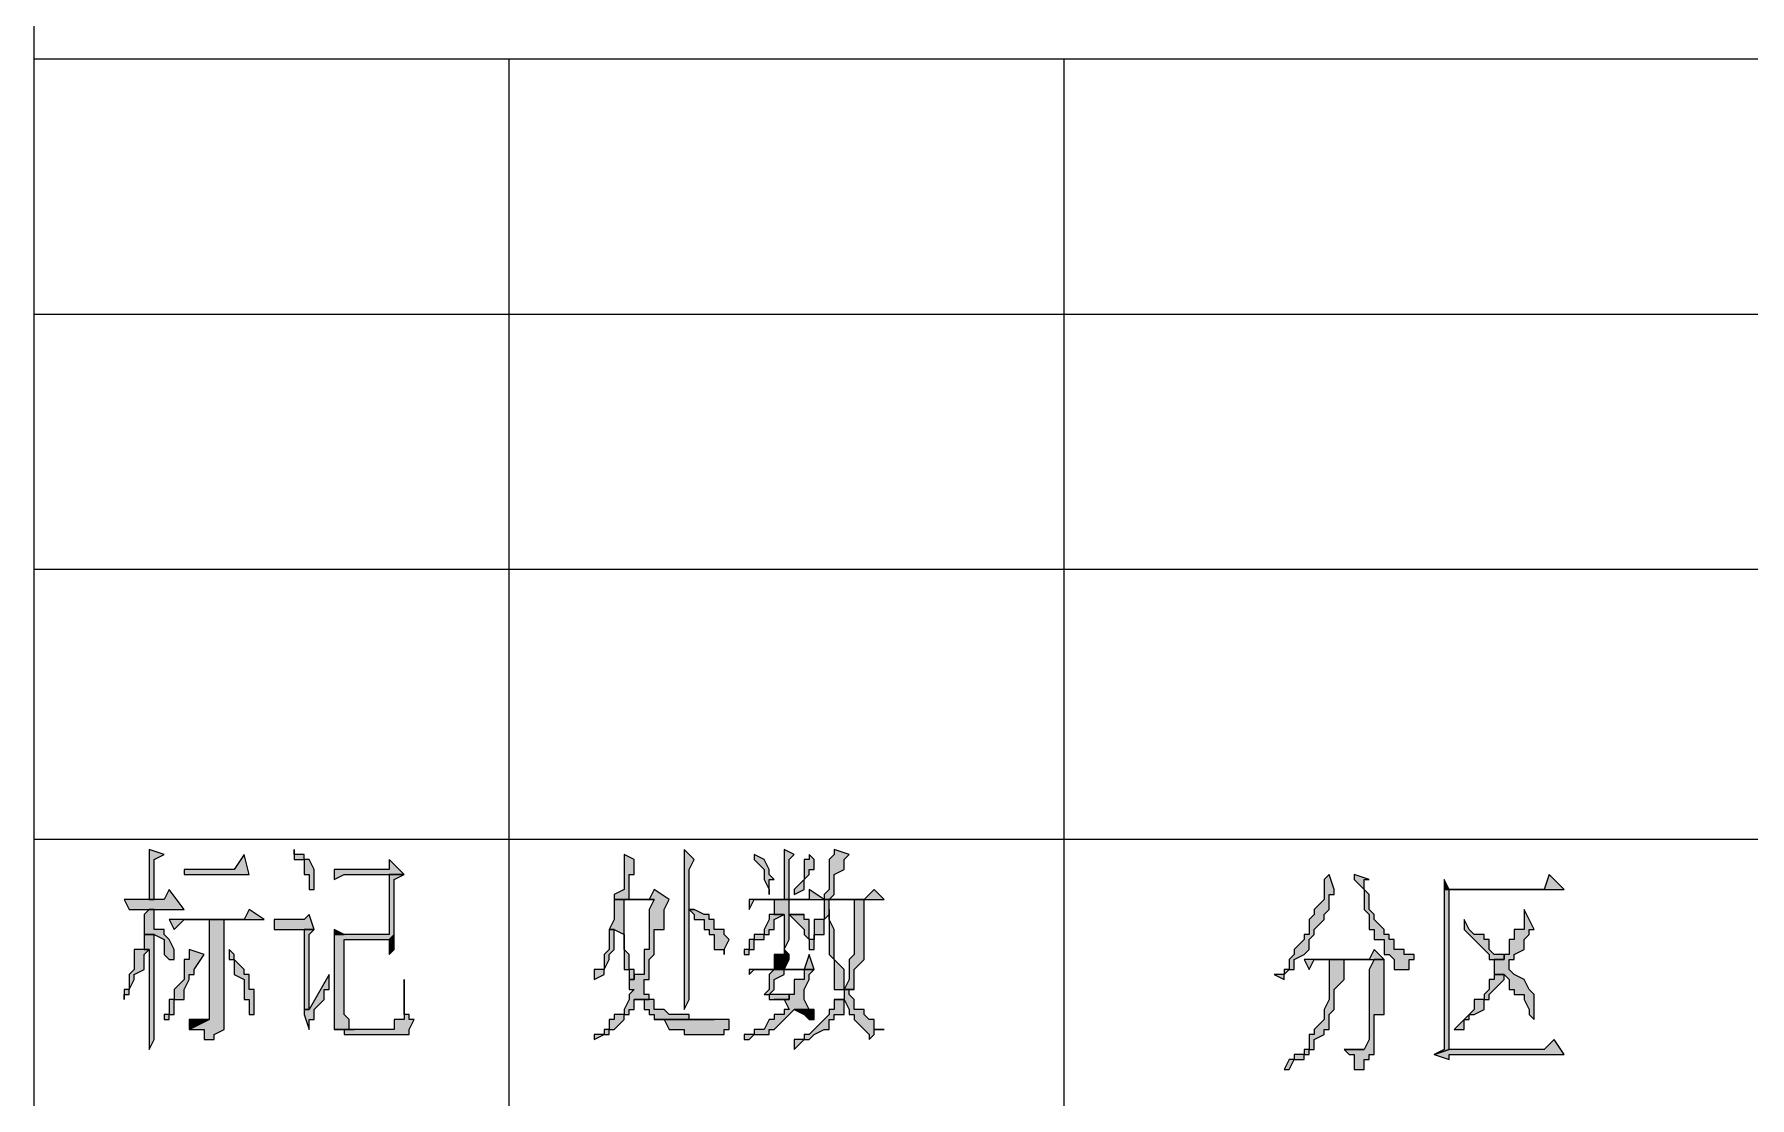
# Model space of a CAD drawing. Header units: millimetres. Extents: x 20 to 821, y 1 to 1134.
# Drawn here: x 557.6 to 619.4, y 40.9 to 79.2 of the extents above; entities that cross this region are included whole.
import ezdxf

# ---------------------------------------------------------------- set-up
doc = ezdxf.new("R2010")
doc.units = ezdxf.units.MM
doc.layers.add('1', color=7, linetype='Continuous')

msp = doc.modelspace()

# ---------------------------------------------------------------- hatches: boundary and pattern name
h = msp.add_hatch(color=0)
h.dxf.hatch_style = 2
h.paths.add_polyline_path([(561.78, 49.821732), (561.78, 48.021732), (561.96, 48.021732), (561.96, 49.461732), (562.32, 49.641732)])
h = msp.add_hatch(color=0)
h.dxf.hatch_style = 2
h.paths.add_polyline_path([(565.2, 49.641732), (564.84, 49.101732), (563.04, 49.101732), (563.04, 48.921732), (565.38, 48.921732)])
h = msp.add_hatch(color=0)
h.dxf.hatch_style = 2
h.paths.add_polyline_path([(567, 49.821732), (567, 49.461732), (567.36, 49.461732), (567.36, 48.921732), (567.54, 48.921732), (567.54, 48.381732), (567.72, 48.381732), (567.72, 49.101732), (567.54, 49.461732), (567.36, 49.461732), (567.36, 49.641732), (567, 49.641732)])
h = msp.add_hatch(color=0)
h.dxf.hatch_style = 2
h.paths.add_polyline_path([(570.42, 49.461732), (570.42, 49.101732), (568.44, 49.101732), (568.44, 48.741732), (568.8, 48.921732), (570.96, 48.921732)])
h = msp.add_hatch(color=0)
h.dxf.hatch_style = 2
h.paths.add_polyline_path([(578.88, 49.641732), (578.88, 48.381732), (578.52, 48.201732), (578.52, 48.021732), (579.06, 48.021732), (579.06, 48.921732), (579.24, 48.921732), (579.24, 49.461732)])
h = msp.add_hatch(color=0)
h.dxf.hatch_style = 2
h.paths.add_polyline_path([(581.04, 49.821732), (581.04, 44.061732), (581.22, 44.421732), (581.22, 47.661732), (581.4, 47.661732), (581.22, 47.661732), (581.22, 49.101732), (581.4, 49.461732)])
h = msp.add_hatch(color=0)
h.dxf.hatch_style = 2
h.paths.add_polyline_path([(583.56, 49.641732), (583.56, 49.461732), (583.92, 49.101732), (583.92, 48.741732), (584.1, 48.381732), (584.1, 48.201732), (584.1, 48.381732), (584.1, 48.741732), (584.28, 48.741732), (584.1, 48.921732), (584.1, 49.101732), (583.92, 49.461732)])
h = msp.add_hatch(color=0)
h.dxf.hatch_style = 2
h.paths.add_polyline_path([(584.64, 49.821732), (584.64, 48.021732), (584.82, 48.021732), (584.82, 49.461732), (585, 49.641732)])
h = msp.add_hatch(color=0)
h.dxf.hatch_style = 2
h.paths.add_polyline_path([(585.54, 49.641732), (585.54, 49.461732), (585.36, 49.461732), (585.36, 48.741732), (585, 48.381732), (585, 48.201732), (585.36, 48.381732), (585.36, 48.741732), (585.54, 48.921732), (585.54, 49.101732), (585.72, 49.101732), (585.72, 49.461732)])
h = msp.add_hatch(color=0)
h.dxf.hatch_style = 2
h.paths.add_polyline_path([(586.44, 49.821732), (586.44, 49.641732), (586.26, 49.461732), (586.26, 48.381732), (586.08, 48.201732), (586.08, 48.021732), (586.26, 48.021732), (586.44, 48.201732), (586.44, 48.921732), (586.8, 49.101732), (586.8, 49.461732), (586.98, 49.641732)])
h = msp.add_hatch(color=0)
h.dxf.hatch_style = 2
h.paths.add_polyline_path([(570.96, 48.921732), (570.42, 48.921732), (570.42, 46.761732), (568.44, 46.761732), (568.44, 46.581732), (568.44, 43.341732), (569.16, 43.341732), (568.98, 43.341732), (568.98, 43.701732), (568.8, 43.881732), (568.8, 46.581732), (570.42, 46.581732), (570.6, 46.761732), (570.6, 47.301732), (570.6, 47.481732), (570.6, 48.741732)])
h = msp.add_hatch(color=0)
h.dxf.hatch_style = 2
h.paths.add_polyline_path([(604.26, 48.921732), (604.08, 48.741732), (604.08, 48.021732), (603.72, 47.661732), (603.72, 47.481732), (603.54, 47.301732), (603.54, 46.761732), (603.36, 46.761732), (603.36, 46.581732), (603, 46.221732), (603, 46.041732), (602.82, 45.861732), (602.82, 45.501732), (602.64, 45.501732), (602.64, 45.321732), (602.28, 45.321732), (602.64, 45.141732), (602.64, 45.321732), (602.82, 45.501732), (603, 45.501732), (603, 45.861732), (603.36, 46.041732), (603.54, 46.221732), (603.54, 46.581732), (603.72, 46.761732), (603.72, 46.941732), (604.08, 47.301732), (604.08, 47.481732), (604.26, 47.661732), (604.26, 48.201732), (604.44, 48.201732), (604.44, 48.381732)])
h = msp.add_hatch(color=0)
h.dxf.hatch_style = 2
h.paths.add_polyline_path([(605.16, 48.921732), (605.16, 48.741732), (605.52, 48.381732), (605.52, 47.661732), (605.7, 47.481732), (605.7, 46.941732), (605.88, 46.941732), (605.88, 46.581732), (606.24, 46.581732), (606.24, 46.041732), (606.42, 46.041732), (606.6, 45.861732), (606.6, 45.501732), (606.96, 45.501732), (607.14, 45.501732), (607.14, 45.861732), (607.32, 45.861732), (607.32, 46.041732), (606.96, 46.041732), (606.96, 46.221732), (606.6, 46.221732), (606.6, 46.581732), (606.42, 46.581732), (606.42, 46.761732), (606.24, 46.761732), (606.24, 46.941732), (605.88, 47.301732), (605.88, 47.481732), (605.7, 47.661732), (605.7, 48.201732), (605.52, 48.381732), (605.52, 48.741732), (605.7, 48.741732)])
h = msp.add_hatch(color=0)
h.dxf.hatch_style = 2
h.paths.add_polyline_path([(612.18, 48.921732), (612, 48.381732), (608.4, 48.381732), (608.4, 48.201732), (608.4, 42.621732), (608.04, 42.441732), (608.58, 42.621732), (608.58, 48.381732), (612.72, 48.381732)])
h = msp.add_hatch(color=0)
h.dxf.hatch_style = 2
h.paths.add_polyline_path([(562.5, 48.381732), (562.32, 48.021732), (560.88, 48.021732), (561.06, 47.661732), (563.04, 47.661732)])
h = msp.add_hatch(color=0)
h.dxf.hatch_style = 2
h.paths.add_polyline_path([(579.96, 48.381732), (579.78, 48.021732), (578.52, 48.021732), (579.96, 48.021732), (579.78, 47.661732), (579.78, 46.221732), (579.6, 46.221732), (579.6, 45.321732), (579.24, 45.321732), (579.24, 45.141732), (579.06, 45.141732), (579.06, 44.781732), (579.24, 44.781732), (579.06, 44.601732), (579.06, 44.421732), (578.88, 44.061732), (578.88, 43.881732), (578.52, 43.881732), (578.52, 43.701732), (578.34, 43.701732), (578.34, 43.341732), (578.16, 43.341732), (578.16, 43.161732), (577.8, 43.161732), (577.8, 42.981732), (578.16, 43.161732), (578.34, 43.161732), (578.34, 43.341732), (578.52, 43.341732), (578.88, 43.701732), (578.88, 43.881732), (579.06, 43.881732), (579.06, 44.061732), (579.24, 44.061732), (579.24, 44.421732), (579.78, 44.421732), (579.78, 44.601732), (579.6, 44.601732), (579.6, 45.141732), (579.78, 45.141732), (579.78, 45.861732), (579.96, 46.041732), (579.96, 46.941732), (580.32, 46.941732), (580.32, 47.661732), (580.5, 48.021732)])
h = msp.add_hatch(color=0)
h.dxf.hatch_style = 2
h.paths.add_polyline_path([(585.54, 48.381732), (585.54, 48.021732), (584.82, 48.021732), (583.38, 48.021732), (583.38, 47.661732), (583.56, 48.021732), (586.08, 48.021732)])
h = msp.add_hatch(color=0)
h.dxf.hatch_style = 2
h.paths.add_polyline_path([(587.88, 48.381732), (587.52, 48.021732), (586.08, 48.021732), (586.08, 47.661732), (586.08, 47.301732), (585.72, 47.301732), (585.72, 46.581732), (585.54, 46.581732), (585.54, 46.221732), (585.72, 46.221732), (585.72, 46.761732), (586.08, 46.761732), (586.08, 47.301732), (586.26, 47.481732), (586.26, 48.021732), (587.16, 48.021732), (588.24, 48.021732)])
h = msp.add_hatch(color=0)
h.dxf.hatch_style = 2
h.paths.add_polyline_path([(608.4, 48.741732), (608.4, 48.381732), (608.58, 48.381732)])
h = msp.add_hatch(color=0)
h.dxf.hatch_style = 2
h.paths.add_polyline_path([(561.96, 47.661732), (561.78, 47.661732), (561.6, 47.481732), (561.6, 46.761732), (561.96, 46.761732), (562.32, 46.581732), (562.32, 46.041732), (562.5, 45.861732), (562.68, 45.861732), (562.68, 46.041732), (562.68, 46.221732), (562.5, 46.581732), (562.32, 46.761732), (562.32, 46.941732), (561.96, 46.941732)])
h = msp.add_hatch(color=0)
h.dxf.hatch_style = 2
h.paths.add_polyline_path([(565.38, 47.661732), (565.2, 47.301732), (562.5, 47.301732), (562.68, 46.941732), (563.04, 47.301732), (565.92, 47.301732)])
h = msp.add_hatch(color=0)
h.dxf.hatch_style = 2
h.paths.add_polyline_path([(578.52, 48.021732), (578.52, 47.301732), (578.34, 46.941732), (578.52, 46.941732), (578.88, 46.761732), (578.88, 45.501732), (579.06, 45.501732), (579.06, 45.141732), (579.24, 45.141732), (579.24, 45.501732), (579.06, 45.501732), (579.06, 45.861732), (579.06, 46.041732), (578.88, 46.221732), (578.88, 48.021732), (579.96, 48.021732)])
h = msp.add_hatch(color=0)
h.dxf.hatch_style = 2
h.paths.add_polyline_path([(581.4, 47.661732), (581.22, 47.661732), (581.4, 47.481732), (581.4, 47.301732), (581.76, 47.301732), (581.76, 46.941732), (581.94, 46.941732), (581.94, 46.761732), (582.12, 46.761732), (582.12, 46.221732), (582.48, 46.221732), (582.48, 46.041732), (582.48, 46.221732), (582.66, 46.581732), (582.48, 46.761732), (582.48, 46.941732), (582.12, 46.941732), (582.12, 47.301732), (581.94, 47.301732), (581.94, 47.481732), (581.76, 47.481732)])
h = msp.add_hatch(color=0)
h.dxf.hatch_style = 2
h.paths.add_polyline_path([(584.82, 48.021732), (584.28, 48.021732), (584.28, 47.661732), (584.28, 47.481732), (584.64, 47.481732), (584.64, 46.221732), (584.82, 46.581732), (584.82, 47.481732), (585.36, 47.481732), (584.82, 47.481732), (584.82, 47.661732)])
h = msp.add_hatch(color=0)
h.dxf.hatch_style = 2
h.paths.add_polyline_path([(586.26, 47.661732), (586.26, 46.041732), (586.44, 45.861732), (586.44, 44.781732), (586.8, 44.781732), (586.8, 44.421732), (586.44, 44.421732), (586.8, 44.421732), (586.98, 44.061732), (586.98, 43.881732), (587.16, 43.881732), (587.16, 43.701732), (587.52, 43.341732), (587.7, 43.161732), (587.7, 42.981732), (587.88, 43.161732), (587.88, 43.341732), (588.24, 43.341732), (587.88, 43.341732), (587.88, 43.701732), (587.7, 43.701732), (587.52, 43.881732), (587.52, 44.061732), (587.16, 44.061732), (587.16, 44.421732), (586.98, 44.601732), (586.98, 44.781732), (587.16, 44.781732), (586.8, 44.781732), (586.8, 45.141732), (586.8, 45.501732), (586.44, 45.861732), (586.44, 46.941732), (586.26, 47.301732)])
h = msp.add_hatch(color=0)
h.dxf.hatch_style = 2
h.paths.add_polyline_path([(587.52, 48.021732), (587.16, 48.021732), (587.16, 47.661732), (587.16, 46.041732), (586.98, 45.861732), (586.98, 45.141732), (586.8, 44.781732), (587.16, 44.781732), (587.16, 45.141732), (587.16, 45.501732), (587.52, 45.861732)])
h = msp.add_hatch(color=0)
h.dxf.hatch_style = 2
h.paths.add_polyline_path([(611.28, 47.661732), (611.28, 46.941732), (610.92, 46.941732), (610.92, 46.581732), (610.74, 46.581732), (610.74, 46.041732), (610.56, 46.041732), (610.56, 45.861732), (610.2, 45.861732), (610.2, 45.321732), (610.56, 45.321732), (610.74, 45.141732), (610.74, 44.781732), (610.92, 44.781732), (610.92, 44.601732), (611.28, 44.601732), (611.28, 44.421732), (611.46, 44.061732), (611.46, 43.881732), (611.64, 43.701732), (611.64, 44.601732), (611.46, 44.781732), (611.28, 45.141732), (610.92, 45.321732), (610.74, 45.501732), (610.74, 45.861732), (610.92, 45.861732), (610.92, 46.041732), (611.28, 46.221732), (611.28, 46.581732), (611.46, 46.761732), (611.46, 46.941732), (611.64, 46.941732)])
h = msp.add_hatch(color=0)
h.dxf.hatch_style = 2
h.paths.add_polyline_path([(564.48, 47.301732), (563.94, 47.301732), (563.94, 43.701732), (563.22, 43.341732), (563.76, 43.341732), (563.76, 43.161732), (563.76, 42.981732), (563.94, 42.981732), (564.12, 42.981732), (564.12, 43.161732), (564.48, 43.341732)])
h = msp.add_hatch(color=0)
h.dxf.hatch_style = 2
h.paths.add_polyline_path([(567.54, 47.481732), (567.36, 47.301732), (566.28, 47.301732), (566.28, 46.941732), (567.72, 46.941732)])
h = msp.add_hatch(color=0)
h.dxf.hatch_style = 2
h.paths.add_polyline_path([(567.72, 46.941732), (567.36, 46.941732), (567.36, 44.421732), (567.36, 44.061732), (567.54, 44.061732), (567.54, 46.761732)])
h = msp.add_hatch(color=0)
h.dxf.hatch_style = 2
h.paths.add_polyline_path([(568.44, 46.941732), (568.44, 46.761732), (568.8, 46.761732)])
h = msp.add_hatch(color=0)
h.dxf.hatch_style = 2
h.paths.add_polyline_path([(578.34, 46.941732), (578.34, 46.221732), (578.16, 46.041732), (578.16, 45.501732), (577.8, 45.501732), (577.8, 45.141732), (578.16, 45.321732), (578.16, 45.501732), (578.34, 45.861732), (578.34, 46.041732), (578.52, 46.221732), (578.52, 46.761732), (578.52, 46.941732)])
h = msp.add_hatch(color=0)
h.dxf.hatch_style = 2
h.paths.add_polyline_path([(584.28, 47.481732), (584.1, 47.481732), (584.1, 47.301732), (583.92, 46.941732), (583.92, 46.761732), (583.56, 46.761732), (583.56, 46.581732), (583.38, 46.581732), (583.38, 46.221732), (583.2, 46.221732), (583.2, 46.041732), (583.38, 46.041732), (583.38, 46.221732), (583.56, 46.221732), (583.56, 46.581732), (583.92, 46.581732), (583.92, 46.761732), (584.1, 46.761732), (584.1, 46.941732), (584.28, 46.941732), (584.28, 47.301732), (584.64, 47.481732)])
h = msp.add_hatch(color=0)
h.dxf.hatch_style = 2
h.paths.add_polyline_path([(585.36, 47.481732), (584.82, 47.481732), (585, 47.301732), (585.36, 46.941732), (585.36, 46.761732), (585.54, 46.581732), (585.54, 47.301732), (585.36, 47.301732)])
h = msp.add_hatch(color=0)
h.dxf.hatch_style = 2
h.paths.add_polyline_path([(609.12, 47.301732), (609.12, 46.941732), (609.3, 46.761732), (609.48, 46.581732), (609.84, 46.221732), (610.02, 46.041732), (610.02, 45.861732), (610.2, 45.861732), (610.56, 45.861732), (610.56, 46.041732), (610.2, 46.041732), (610.02, 46.221732), (610.02, 46.581732), (609.84, 46.581732), (609.84, 46.761732), (609.48, 46.761732), (609.3, 46.941732)])
h = msp.add_hatch(color=0)
h.dxf.hatch_style = 2
h.paths.add_polyline_path([(561.6, 46.761732), (561.6, 46.221732), (561.78, 46.221732), (561.78, 42.621732), (561.96, 42.981732), (561.96, 46.761732)])
h = msp.add_hatch(color=0)
h.dxf.hatch_style = 2
h.paths.add_polyline_path([(570.6, 46.761732), (570.42, 46.581732), (570.42, 46.041732), (570.6, 46.221732)])
h = msp.add_hatch(color=0)
h.dxf.hatch_style = 2
h.paths.add_polyline_path([(561.6, 46.221732), (561.24, 46.221732), (561.24, 46.041732), (561.24, 45.501732), (561.06, 45.321732), (561.06, 44.781732), (560.88, 44.781732), (560.88, 44.421732), (560.88, 44.601732), (561.06, 44.601732), (561.06, 44.781732), (561.24, 45.141732), (561.24, 45.321732), (561.6, 45.501732), (561.6, 46.041732), (561.78, 46.221732)])
h = msp.add_hatch(color=0)
h.dxf.hatch_style = 2
h.paths.add_polyline_path([(563.22, 46.221732), (563.22, 45.861732), (563.04, 45.861732), (563.04, 45.141732), (562.68, 44.781732), (562.68, 44.421732), (562.5, 44.421732), (562.5, 43.881732), (562.32, 43.881732), (562.32, 43.701732), (562.5, 43.701732), (562.5, 43.881732), (562.68, 43.881732), (562.68, 44.061732), (562.68, 44.421732), (563.04, 44.421732), (563.04, 44.601732), (563.04, 44.781732), (563.22, 45.141732), (563.22, 45.321732), (563.4, 45.321732), (563.4, 45.501732), (563.76, 46.041732)])
h = msp.add_hatch(color=0)
h.dxf.hatch_style = 2
h.paths.add_polyline_path([(564.66, 46.221732), (564.66, 45.861732), (564.84, 45.861732), (564.84, 45.321732), (565.2, 45.141732), (565.2, 44.421732), (565.38, 44.421732), (565.38, 43.881732), (565.56, 43.881732), (565.56, 44.601732), (565.56, 44.781732), (565.38, 44.781732), (565.38, 45.141732), (565.38, 45.321732), (565.2, 45.321732), (565.2, 45.501732), (564.84, 45.861732), (564.84, 46.041732)])
h = msp.add_hatch(color=0)
h.dxf.hatch_style = 2
h.paths.add_polyline_path([(585.54, 46.041732), (585.36, 45.501732), (583.38, 45.501732), (583.38, 45.321732), (583.56, 45.501732), (585.72, 45.501732)])
h = msp.add_hatch(color=0)
h.dxf.hatch_style = 2
h.paths.add_polyline_path([(584.64, 46.221732), (584.64, 46.041732), (584.28, 46.041732), (584.28, 45.501732), (584.64, 45.501732), (584.82, 45.861732), (584.82, 46.041732)])
h = msp.add_hatch(color=0)
h.dxf.hatch_style = 2
h.paths.add_polyline_path([(604.8, 45.861732), (604.26, 45.861732), (604.26, 45.501732), (604.26, 44.421732), (604.08, 44.061732), (604.08, 43.701732), (603.72, 43.341732), (603.72, 43.161732), (603.54, 43.161732), (603.54, 42.621732), (603.36, 42.621732), (603.36, 42.441732), (603, 42.441732), (603, 42.261732), (602.82, 42.261732), (602.64, 41.901732), (602.82, 41.901732), (603, 42.261732), (603.36, 42.261732), (603.36, 42.441732), (603.54, 42.441732), (603.54, 42.621732), (603.72, 42.621732), (603.72, 42.981732), (604.08, 43.161732), (604.08, 43.341732), (604.26, 43.341732), (604.26, 43.881732), (604.44, 44.061732), (604.44, 44.781732), (604.8, 45.141732)])
h = msp.add_hatch(color=0)
h.dxf.hatch_style = 2
h.paths.add_polyline_path([(605.88, 46.221732), (605.7, 45.861732), (603.36, 45.861732), (603.54, 45.501732), (603.72, 45.861732), (606.24, 45.861732)])
h = msp.add_hatch(color=0)
h.dxf.hatch_style = 2
h.paths.add_polyline_path([(606.24, 45.861732), (605.88, 45.861732), (605.7, 45.501732), (605.7, 42.981732), (605.52, 42.621732), (604.8, 42.621732), (604.98, 42.441732), (605.16, 42.441732), (605.16, 42.261732), (605.16, 41.901732), (605.52, 41.901732), (605.52, 42.261732), (605.7, 42.261732), (605.7, 42.441732), (605.88, 42.441732), (605.88, 43.881732), (606.24, 43.881732)])
h = msp.add_hatch(color=0)
h.dxf.hatch_style = 2
h.paths.add_polyline_path([(568.26, 45.321732), (567.54, 44.061732), (567.36, 44.061732), (567.36, 43.881732), (567.54, 43.341732), (567.54, 43.701732), (567.72, 43.701732), (567.72, 44.061732), (568.08, 44.421732), (568.08, 44.781732), (568.26, 44.781732)])
h = msp.add_hatch(color=0)
h.dxf.hatch_style = 2
h.paths.add_polyline_path([(570.96, 45.141732), (570.96, 43.701732), (570.6, 43.701732), (570.6, 43.341732), (570.42, 43.341732), (568.44, 43.341732), (568.8, 43.341732), (568.8, 43.161732), (568.98, 43.161732), (571.14, 43.161732), (571.14, 43.341732), (571.32, 43.701732), (571.14, 43.701732), (571.14, 43.881732), (570.96, 43.881732), (570.96, 44.061732)])
h = msp.add_hatch(color=0)
h.dxf.hatch_style = 2
h.paths.add_polyline_path([(585.72, 45.501732), (585.36, 45.501732), (585.36, 45.321732), (585.36, 45.141732), (585, 45.141732), (585, 44.601732), (584.82, 44.601732), (584.82, 44.421732), (584.28, 44.421732), (584.64, 44.421732), (584.82, 44.061732), (584.64, 44.061732), (584.64, 43.881732), (584.28, 43.881732), (584.28, 43.701732), (584.1, 43.701732), (583.92, 43.341732), (583.56, 43.341732), (583.56, 43.161732), (583.2, 43.161732), (583.2, 42.981732), (583.38, 42.981732), (583.56, 43.161732), (584.1, 43.161732), (584.1, 43.341732), (584.28, 43.341732), (584.64, 43.701732), (584.82, 43.881732), (585, 44.061732), (585.54, 44.061732), (585.36, 44.421732), (585.36, 44.781732), (585.54, 45.141732), (585.54, 45.321732)])
h = msp.add_hatch(color=0)
h.dxf.hatch_style = 2
h.paths.add_polyline_path([(584.64, 45.501732), (584.28, 45.501732), (584.1, 45.321732), (584.1, 44.781732), (583.92, 44.601732), (584.1, 44.601732), (584.1, 44.421732), (584.82, 44.421732), (584.82, 44.601732), (584.1, 44.601732), (584.28, 44.781732), (584.28, 45.141732), (584.64, 45.321732)])
h = msp.add_hatch(color=0)
h.dxf.hatch_style = 2
h.paths.add_polyline_path([(610.2, 45.321732), (610.2, 45.141732), (610.02, 45.141732), (610.02, 44.781732), (609.84, 44.601732), (609.84, 44.421732), (609.48, 44.421732), (609.48, 44.061732), (609.3, 43.881732), (609.12, 43.701732), (608.76, 43.341732), (609.12, 43.341732), (609.12, 43.701732), (609.3, 43.701732), (609.3, 43.881732), (609.48, 43.881732), (609.84, 44.061732), (609.84, 44.421732), (610.02, 44.421732), (610.02, 44.601732), (610.2, 44.781732), (610.56, 45.141732), (610.56, 45.321732)])
h = msp.add_hatch(color=0)
h.dxf.hatch_style = 2
h.paths.add_polyline_path([(579.78, 44.421732), (579.24, 44.421732), (579.6, 44.421732), (579.6, 44.061732), (579.78, 44.061732), (579.78, 43.881732), (579.96, 43.881732), (579.96, 43.701732), (582.12, 43.701732), (581.22, 43.701732), (581.22, 43.881732), (580.5, 43.881732), (580.32, 44.061732), (579.96, 44.061732), (579.96, 44.421732)])
h = msp.add_hatch(color=0)
h.dxf.hatch_style = 2
h.paths.add_polyline_path([(586.44, 44.421732), (586.44, 44.061732), (586.26, 44.061732), (586.26, 43.881732), (586.08, 43.701732), (585.72, 43.341732), (585.54, 43.161732), (585.36, 43.161732), (585.36, 42.981732), (585, 42.981732), (585, 42.621732), (585.36, 42.981732), (585.54, 42.981732), (585.72, 43.161732), (586.08, 43.341732), (586.26, 43.341732), (586.26, 43.701732), (586.44, 43.701732), (586.44, 43.881732), (586.8, 43.881732), (586.8, 44.421732)])
h = msp.add_hatch(color=0)
h.dxf.hatch_style = 2
h.paths.add_polyline_path([(585.54, 44.061732), (585, 44.061732), (585.36, 43.881732), (585.54, 43.701732), (585.72, 43.701732), (585.72, 43.881732), (585.72, 44.061732)])
h = msp.add_hatch(color=0)
h.dxf.hatch_style = 2
h.paths.add_polyline_path([(563.22, 43.701732), (563.22, 43.341732), (563.94, 43.701732)])
h = msp.add_hatch(color=0)
h.dxf.hatch_style = 2
h.paths.add_polyline_path([(582.66, 43.701732), (579.96, 43.701732), (580.32, 43.701732), (580.5, 43.341732), (581.04, 43.341732), (581.04, 43.161732), (582.48, 43.161732), (582.48, 43.341732), (582.66, 43.341732)])
h = msp.add_hatch(color=0)
h.dxf.hatch_style = 2
h.paths.add_polyline_path([(604.8, 42.621732), (605.52, 42.621732), (605.16, 42.621732)])
h = msp.add_hatch(color=0)
h.dxf.hatch_style = 2
h.paths.add_polyline_path([(612.36, 42.981732), (612, 42.621732), (608.58, 42.621732), (608.04, 42.441732), (608.58, 42.261732), (608.58, 42.441732), (612.72, 42.441732)])

# ---------------------------------------------------------------- linework, layer by layer
at = {"layer": '1', "color": 0, "lineweight": 25}
for points in [[(557.64, 0.501732), (557.64, 1133.601732)], [(821.16, 78.261732), (557.64, 78.261732)], [(574.74, 39.741732), (574.74, 78.261732)], [(594.72, 39.741732), (594.72, 78.261732)], [(689.04, 69.081732), (557.64, 69.081732)], [(689.04, 59.901732), (557.64, 59.901732)], [(689.04, 50.181732), (557.64, 50.181732)]]:
    msp.add_lwpolyline(points, dxfattribs=at)
at = {"layer": '1', "color": 0, "lineweight": 5}
for points in [[(561.78, 49.821732), (561.78, 48.021732), (561.96, 48.021732), (561.96, 49.461732), (562.32, 49.641732), (561.78, 49.821732)], [(565.2, 49.641732), (564.84, 49.101732), (563.04, 49.101732), (563.04, 48.921732), (565.38, 48.921732), (565.2, 49.641732)], [(567, 49.821732), (567, 49.461732), (567.36, 49.461732), (567.36, 48.921732), (567.54, 48.921732), (567.54, 48.381732), (567.72, 48.381732), (567.72, 49.101732), (567.54, 49.461732), (567.36, 49.461732), (567.36, 49.641732), (567, 49.641732), (567, 49.821732)], [(570.42, 49.461732), (570.42, 49.101732), (568.44, 49.101732), (568.44, 48.741732), (568.8, 48.921732), (570.96, 48.921732), (570.42, 49.461732)], [(578.88, 49.641732), (578.88, 48.381732), (578.52, 48.201732), (578.52, 48.021732), (579.06, 48.021732), (579.06, 48.921732), (579.24, 48.921732), (579.24, 49.461732), (578.88, 49.641732)], [(581.04, 49.821732), (581.04, 44.061732), (581.22, 44.421732), (581.22, 47.661732), (581.4, 47.661732), (581.22, 47.661732), (581.22, 49.101732), (581.4, 49.461732), (581.04, 49.821732)], [(583.56, 49.641732), (583.56, 49.461732), (583.92, 49.101732), (583.92, 48.741732), (584.1, 48.381732), (584.1, 48.201732), (584.1, 48.381732), (584.1, 48.741732), (584.28, 48.741732), (584.1, 48.921732), (584.1, 49.101732), (583.92, 49.461732), (583.56, 49.641732)], [(584.64, 49.821732), (584.64, 48.021732), (584.82, 48.021732), (584.82, 49.461732), (585, 49.641732), (584.64, 49.821732)], [(585.54, 49.641732), (585.54, 49.461732), (585.36, 49.461732), (585.36, 48.741732), (585, 48.381732), (585, 48.201732), (585.36, 48.381732), (585.36, 48.741732), (585.54, 48.921732), (585.54, 49.101732), (585.72, 49.101732), (585.72, 49.461732), (585.54, 49.641732)], [(586.44, 49.821732), (586.44, 49.641732), (586.26, 49.461732), (586.26, 48.381732), (586.08, 48.201732), (586.08, 48.021732), (586.26, 48.021732), (586.44, 48.201732), (586.44, 48.921732), (586.8, 49.101732), (586.8, 49.461732), (586.98, 49.641732), (586.44, 49.821732)], [(570.96, 48.921732), (570.42, 48.921732), (570.42, 46.761732), (568.44, 46.761732), (568.44, 46.581732), (568.44, 43.341732), (569.16, 43.341732), (568.98, 43.341732), (568.98, 43.701732), (568.8, 43.881732), (568.8, 46.581732), (570.42, 46.581732), (570.6, 46.761732), (570.6, 47.301732), (570.6, 47.481732), (570.6, 48.741732), (570.96, 48.921732)], [(604.26, 48.921732), (604.08, 48.741732), (604.08, 48.021732), (603.72, 47.661732), (603.72, 47.481732), (603.54, 47.301732), (603.54, 46.761732), (603.36, 46.761732), (603.36, 46.581732), (603, 46.221732), (603, 46.041732), (602.82, 45.861732), (602.82, 45.501732), (602.64, 45.501732), (602.64, 45.321732), (602.64, 45.321732), (602.28, 45.321732), (602.64, 45.141732), (602.64, 45.321732), (602.82, 45.501732), (603, 45.501732), (603, 45.861732), (603.36, 46.041732), (603.54, 46.221732), (603.54, 46.581732), (603.72, 46.761732), (603.72, 46.941732), (604.08, 47.301732), (604.08, 47.481732), (604.26, 47.661732), (604.26, 48.201732), (604.44, 48.201732), (604.44, 48.381732), (604.26, 48.921732)], [(605.16, 48.921732), (605.16, 48.741732), (605.52, 48.381732), (605.52, 47.661732), (605.7, 47.481732), (605.7, 46.941732), (605.88, 46.941732), (605.88, 46.581732), (606.24, 46.581732), (606.24, 46.041732), (606.42, 46.041732), (606.6, 45.861732), (606.6, 45.501732), (606.96, 45.501732), (607.14, 45.501732), (607.14, 45.861732), (607.32, 45.861732), (607.32, 46.041732), (606.96, 46.041732), (606.96, 46.221732), (606.6, 46.221732), (606.6, 46.581732), (606.42, 46.581732), (606.42, 46.761732), (606.24, 46.761732), (606.24, 46.941732), (605.88, 47.301732), (605.88, 47.481732), (605.7, 47.661732), (605.7, 48.201732), (605.52, 48.381732), (605.52, 48.741732), (605.7, 48.741732), (605.16, 48.921732)], [(612.18, 48.921732), (612, 48.381732), (608.4, 48.381732), (608.4, 48.201732), (608.4, 42.621732), (608.04, 42.441732), (608.58, 42.621732), (608.58, 48.381732), (612.72, 48.381732), (612.18, 48.921732)], [(562.5, 48.381732), (562.32, 48.021732), (560.88, 48.021732), (561.06, 47.661732), (563.04, 47.661732), (562.5, 48.381732)], [(579.96, 48.381732), (579.78, 48.021732), (578.52, 48.021732), (579.96, 48.021732), (579.78, 47.661732), (579.78, 46.221732), (579.6, 46.221732), (579.6, 45.321732), (579.24, 45.321732), (579.24, 45.141732), (579.06, 45.141732), (579.06, 44.781732), (579.24, 44.781732), (579.06, 44.601732), (579.06, 44.421732), (578.88, 44.061732), (578.88, 43.881732), (578.52, 43.881732), (578.52, 43.701732), (578.34, 43.701732), (578.34, 43.341732), (578.16, 43.341732), (578.16, 43.161732), (577.8, 43.161732), (577.8, 42.981732), (578.16, 43.161732), (578.34, 43.161732), (578.34, 43.341732), (578.52, 43.341732), (578.88, 43.701732), (578.88, 43.881732), (579.06, 43.881732), (579.06, 44.061732), (579.24, 44.061732), (579.24, 44.421732), (579.78, 44.421732), (579.78, 44.601732), (579.6, 44.601732), (579.6, 45.141732), (579.78, 45.141732), (579.78, 45.861732), (579.96, 46.041732), (579.96, 46.941732), (580.32, 46.941732), (580.32, 47.661732), (580.5, 48.021732), (579.96, 48.381732)], [(585.54, 48.381732), (585.54, 48.021732), (584.82, 48.021732), (583.38, 48.021732), (583.38, 47.661732), (583.56, 48.021732), (586.08, 48.021732), (585.54, 48.381732)], [(587.88, 48.381732), (587.52, 48.021732), (586.08, 48.021732), (586.08, 47.661732), (586.08, 47.301732), (585.72, 47.301732), (585.72, 46.581732), (585.54, 46.581732), (585.54, 46.221732), (585.72, 46.221732), (585.72, 46.761732), (586.08, 46.761732), (586.08, 47.301732), (586.26, 47.481732), (586.26, 48.021732), (587.16, 48.021732), (588.24, 48.021732), (587.88, 48.381732)], [(608.4, 48.741732), (608.4, 48.381732), (608.58, 48.381732), (608.4, 48.741732)], [(561.96, 47.661732), (561.78, 47.661732), (561.6, 47.481732), (561.6, 46.761732), (561.96, 46.761732), (562.32, 46.581732), (562.32, 46.041732), (562.5, 45.861732), (562.68, 45.861732), (562.68, 46.041732), (562.68, 46.221732), (562.5, 46.581732), (562.32, 46.761732), (562.32, 46.761732), (562.32, 46.941732), (561.96, 46.941732), (561.96, 47.661732)], [(565.38, 47.661732), (565.2, 47.301732), (562.5, 47.301732), (562.68, 46.941732), (563.04, 47.301732), (565.92, 47.301732), (565.38, 47.661732)], [(578.52, 48.021732), (578.52, 47.301732), (578.34, 46.941732), (578.52, 46.941732), (578.88, 46.761732), (578.88, 45.501732), (579.06, 45.501732), (579.06, 45.141732), (579.24, 45.141732), (579.24, 45.501732), (579.06, 45.501732), (579.06, 45.861732), (579.06, 46.041732), (578.88, 46.221732), (578.88, 48.021732), (579.96, 48.021732), (578.52, 48.021732)], [(581.4, 47.661732), (581.22, 47.661732), (581.4, 47.481732), (581.4, 47.301732), (581.76, 47.301732), (581.76, 46.941732), (581.94, 46.941732), (581.94, 46.761732), (582.12, 46.761732), (582.12, 46.221732), (582.48, 46.221732), (582.48, 46.041732), (582.48, 46.221732), (582.66, 46.581732), (582.48, 46.761732), (582.48, 46.941732), (582.12, 46.941732), (582.12, 47.301732), (581.94, 47.301732), (581.94, 47.481732), (581.76, 47.481732), (581.4, 47.661732)], [(584.82, 48.021732), (584.28, 48.021732), (584.28, 47.661732), (584.28, 47.481732), (584.64, 47.481732), (584.64, 46.221732), (584.82, 46.581732), (584.82, 47.481732), (585.36, 47.481732), (584.82, 47.481732), (584.82, 47.661732), (584.82, 48.021732)], [(586.26, 47.661732), (586.26, 46.041732), (586.44, 45.861732), (586.44, 44.781732), (586.8, 44.781732), (586.8, 44.421732), (586.44, 44.421732), (586.8, 44.421732), (586.98, 44.061732), (586.98, 43.881732), (587.16, 43.881732), (587.16, 43.701732), (587.52, 43.341732), (587.7, 43.161732), (587.7, 42.981732), (587.88, 43.161732), (587.88, 43.341732), (588.24, 43.341732), (587.88, 43.341732), (587.88, 43.701732), (587.7, 43.701732), (587.52, 43.881732), (587.52, 44.061732), (587.16, 44.061732), (587.16, 44.421732), (586.98, 44.601732), (586.98, 44.781732), (587.16, 44.781732), (586.8, 44.781732), (586.8, 45.141732), (586.8, 45.501732), (586.44, 45.861732), (586.44, 46.941732), (586.26, 47.301732), (586.26, 47.661732)], [(587.52, 48.021732), (587.16, 48.021732), (587.16, 47.661732), (587.16, 46.041732), (586.98, 45.861732), (586.98, 45.141732), (586.8, 44.781732), (587.16, 44.781732), (587.16, 45.141732), (587.16, 45.501732), (587.16, 45.501732), (587.52, 45.861732), (587.52, 48.021732)], [(611.28, 47.661732), (611.28, 46.941732), (610.92, 46.941732), (610.92, 46.581732), (610.74, 46.581732), (610.74, 46.041732), (610.56, 46.041732), (610.56, 45.861732), (610.2, 45.861732), (610.2, 45.321732), (610.56, 45.321732), (610.74, 45.141732), (610.74, 44.781732), (610.92, 44.781732), (610.92, 44.601732), (611.28, 44.601732), (611.28, 44.421732), (611.46, 44.061732), (611.46, 43.881732), (611.64, 43.701732), (611.64, 44.601732), (611.46, 44.781732), (611.28, 45.141732), (610.92, 45.321732), (610.74, 45.501732), (610.74, 45.861732), (610.92, 45.861732), (610.92, 46.041732), (611.28, 46.221732), (611.28, 46.581732), (611.46, 46.761732), (611.46, 46.941732), (611.64, 46.941732), (611.28, 47.661732)], [(564.48, 47.301732), (563.94, 47.301732), (563.94, 43.701732), (563.22, 43.341732), (563.76, 43.341732), (563.76, 43.161732), (563.76, 42.981732), (563.94, 42.981732), (564.12, 42.981732), (564.12, 43.161732), (564.48, 43.341732), (564.48, 47.301732)], [(567.54, 47.481732), (567.36, 47.301732), (566.28, 47.301732), (566.28, 46.941732), (567.72, 46.941732), (567.54, 47.481732)], [(567.72, 46.941732), (567.36, 46.941732), (567.36, 44.421732), (567.36, 44.061732), (567.54, 44.061732), (567.54, 46.761732), (567.72, 46.941732)], [(568.44, 46.941732), (568.44, 46.761732), (568.8, 46.761732), (568.44, 46.941732)], [(578.34, 46.941732), (578.34, 46.221732), (578.16, 46.041732), (578.16, 45.501732), (577.8, 45.501732), (577.8, 45.141732), (578.16, 45.321732), (578.16, 45.501732), (578.34, 45.861732), (578.34, 46.041732), (578.52, 46.221732), (578.52, 46.761732), (578.52, 46.941732), (578.34, 46.941732)], [(584.28, 47.481732), (584.1, 47.481732), (584.1, 47.301732), (583.92, 46.941732), (583.92, 46.761732), (583.56, 46.761732), (583.56, 46.581732), (583.38, 46.581732), (583.38, 46.221732), (583.2, 46.221732), (583.2, 46.041732), (583.38, 46.041732), (583.38, 46.221732), (583.56, 46.221732), (583.56, 46.581732), (583.92, 46.581732), (583.92, 46.761732), (584.1, 46.761732), (584.1, 46.941732), (584.28, 46.941732), (584.28, 47.301732), (584.64, 47.481732), (584.28, 47.481732)], [(585.36, 47.481732), (584.82, 47.481732), (585, 47.301732), (585.36, 46.941732), (585.36, 46.761732), (585.54, 46.581732), (585.54, 47.301732), (585.36, 47.301732), (585.36, 47.481732)], [(609.12, 47.301732), (609.12, 46.941732), (609.3, 46.761732), (609.48, 46.581732), (609.84, 46.221732), (610.02, 46.041732), (610.02, 45.861732), (610.2, 45.861732), (610.56, 45.861732), (610.56, 46.041732), (610.2, 46.041732), (610.02, 46.221732), (610.02, 46.581732), (609.84, 46.581732), (609.84, 46.761732), (609.48, 46.761732), (609.3, 46.941732), (609.12, 47.301732)], [(561.6, 46.761732), (561.6, 46.221732), (561.78, 46.221732), (561.78, 42.621732), (561.96, 42.981732), (561.96, 46.761732), (561.6, 46.761732)], [(570.6, 46.761732), (570.42, 46.581732), (570.42, 46.041732), (570.6, 46.221732), (570.6, 46.761732)], [(561.6, 46.221732), (561.24, 46.221732), (561.24, 46.041732), (561.24, 45.501732), (561.06, 45.321732), (561.06, 44.781732), (560.88, 44.781732), (560.88, 44.421732), (560.88, 44.601732), (561.06, 44.601732), (561.06, 44.781732), (561.24, 45.141732), (561.24, 45.321732), (561.6, 45.501732), (561.6, 46.041732), (561.6, 46.041732), (561.78, 46.221732), (561.6, 46.221732)], [(563.22, 46.221732), (563.22, 45.861732), (563.04, 45.861732), (563.04, 45.141732), (562.68, 44.781732), (562.68, 44.421732), (562.5, 44.421732), (562.5, 43.881732), (562.32, 43.881732), (562.32, 43.701732), (562.5, 43.701732), (562.5, 43.881732), (562.68, 43.881732), (562.68, 44.061732), (562.68, 44.421732), (563.04, 44.421732), (563.04, 44.601732), (563.04, 44.781732), (563.22, 45.141732), (563.22, 45.321732), (563.4, 45.321732), (563.4, 45.501732), (563.76, 46.041732), (563.22, 46.221732)], [(564.66, 46.221732), (564.66, 45.861732), (564.84, 45.861732), (564.84, 45.321732), (565.2, 45.141732), (565.2, 44.421732), (565.38, 44.421732), (565.38, 43.881732), (565.56, 43.881732), (565.56, 44.601732), (565.56, 44.781732), (565.38, 44.781732), (565.38, 45.141732), (565.38, 45.321732), (565.2, 45.321732), (565.2, 45.501732), (564.84, 45.861732), (564.84, 46.041732), (564.66, 46.221732)], [(585.54, 46.041732), (585.36, 45.501732), (583.38, 45.501732), (583.38, 45.321732), (583.56, 45.501732), (585.72, 45.501732), (585.54, 46.041732)], [(584.64, 46.221732), (584.64, 46.041732), (584.28, 46.041732), (584.28, 45.501732), (584.64, 45.501732), (584.82, 45.861732), (584.82, 46.041732), (584.64, 46.221732)], [(604.8, 45.861732), (604.26, 45.861732), (604.26, 45.501732), (604.26, 44.421732), (604.08, 44.061732), (604.08, 43.701732), (603.72, 43.341732), (603.72, 43.161732), (603.54, 43.161732), (603.54, 42.621732), (603.36, 42.621732), (603.36, 42.441732), (603, 42.441732), (603, 42.441732), (603, 42.261732), (602.82, 42.261732), (602.64, 41.901732), (602.82, 41.901732), (603, 42.261732), (603.36, 42.261732), (603.36, 42.441732), (603.54, 42.441732), (603.54, 42.621732), (603.72, 42.621732), (603.72, 42.981732), (604.08, 43.161732), (604.08, 43.341732), (604.26, 43.341732), (604.26, 43.881732), (604.44, 44.061732), (604.44, 44.781732), (604.8, 45.141732), (604.8, 45.861732)], [(605.88, 46.221732), (605.7, 45.861732), (603.36, 45.861732), (603.54, 45.501732), (603.72, 45.861732), (606.24, 45.861732), (605.88, 46.221732)], [(606.24, 45.861732), (605.88, 45.861732), (605.7, 45.501732), (605.7, 42.981732), (605.52, 42.621732), (604.8, 42.621732), (604.98, 42.441732), (604.98, 42.441732), (605.16, 42.441732), (605.16, 42.261732), (605.16, 41.901732), (605.52, 41.901732), (605.52, 42.261732), (605.7, 42.261732), (605.7, 42.441732), (605.88, 42.441732), (605.88, 43.881732), (606.24, 43.881732), (606.24, 45.861732)], [(568.26, 45.321732), (567.54, 44.061732), (567.36, 44.061732), (567.36, 43.881732), (567.54, 43.341732), (567.54, 43.701732), (567.72, 43.701732), (567.72, 44.061732), (568.08, 44.421732), (568.08, 44.781732), (568.26, 44.781732), (568.26, 45.321732)], [(570.96, 45.141732), (570.96, 43.701732), (570.6, 43.701732), (570.6, 43.341732), (570.42, 43.341732), (568.44, 43.341732), (568.8, 43.341732), (568.8, 43.161732), (568.98, 43.161732), (571.14, 43.161732), (571.14, 43.161732), (571.14, 43.341732), (571.32, 43.701732), (571.14, 43.701732), (571.14, 43.881732), (570.96, 43.881732), (570.96, 44.061732), (570.96, 45.141732)], [(585.72, 45.501732), (585.36, 45.501732), (585.36, 45.321732), (585.36, 45.141732), (585, 45.141732), (585, 44.601732), (584.82, 44.601732), (584.82, 44.421732), (584.28, 44.421732), (584.64, 44.421732), (584.82, 44.061732), (584.64, 44.061732), (584.64, 43.881732), (584.28, 43.881732), (584.28, 43.701732), (584.1, 43.701732), (583.92, 43.341732), (583.56, 43.341732), (583.56, 43.161732), (583.2, 43.161732), (583.2, 42.981732), (583.38, 42.981732), (583.56, 43.161732), (584.1, 43.161732), (584.1, 43.341732), (584.28, 43.341732), (584.64, 43.701732), (584.82, 43.881732), (585, 44.061732), (585.54, 44.061732), (585.36, 44.421732), (585.36, 44.781732), (585.54, 45.141732), (585.54, 45.321732), (585.72, 45.501732)], [(584.64, 45.501732), (584.28, 45.501732), (584.1, 45.321732), (584.1, 44.781732), (583.92, 44.601732), (584.1, 44.601732), (584.1, 44.421732), (584.82, 44.421732), (584.82, 44.601732), (584.1, 44.601732), (584.28, 44.781732), (584.28, 45.141732), (584.64, 45.321732), (584.64, 45.501732)], [(610.2, 45.321732), (610.2, 45.141732), (610.02, 45.141732), (610.02, 44.781732), (609.84, 44.601732), (609.84, 44.421732), (609.48, 44.421732), (609.48, 44.061732), (609.3, 43.881732), (609.12, 43.701732), (608.76, 43.341732), (609.12, 43.341732), (609.12, 43.701732), (609.3, 43.701732), (609.3, 43.881732), (609.48, 43.881732), (609.84, 44.061732), (609.84, 44.061732), (609.84, 44.421732), (610.02, 44.421732), (610.02, 44.601732), (610.2, 44.781732), (610.56, 45.141732), (610.56, 45.321732), (610.2, 45.321732)], [(579.78, 44.421732), (579.24, 44.421732), (579.6, 44.421732), (579.6, 44.061732), (579.78, 44.061732), (579.78, 43.881732), (579.96, 43.881732), (579.96, 43.701732), (582.12, 43.701732), (581.22, 43.701732), (581.22, 43.881732), (580.5, 43.881732), (580.5, 43.881732), (580.32, 44.061732), (579.96, 44.061732), (579.96, 44.421732), (579.78, 44.421732)], [(586.44, 44.421732), (586.44, 44.061732), (586.26, 44.061732), (586.26, 43.881732), (586.08, 43.701732), (585.72, 43.341732), (585.54, 43.161732), (585.36, 43.161732), (585.36, 42.981732), (585, 42.981732), (585, 42.621732), (585.36, 42.981732), (585.54, 42.981732), (585.72, 43.161732), (586.08, 43.341732), (586.26, 43.341732), (586.26, 43.701732), (586.44, 43.701732), (586.44, 43.881732), (586.8, 43.881732), (586.8, 44.421732), (586.44, 44.421732)], [(585.54, 44.061732), (585, 44.061732), (585.36, 43.881732), (585.54, 43.701732), (585.72, 43.701732), (585.72, 43.881732), (585.72, 44.061732), (585.54, 44.061732)], [(563.22, 43.701732), (563.22, 43.341732), (563.94, 43.701732), (563.22, 43.701732)], [(582.66, 43.701732), (579.96, 43.701732), (580.32, 43.701732), (580.5, 43.341732), (581.04, 43.341732), (581.04, 43.161732), (582.48, 43.161732), (582.48, 43.341732), (582.66, 43.341732), (582.66, 43.701732)], [(604.8, 42.621732), (605.52, 42.621732), (605.16, 42.621732), (604.8, 42.621732)], [(612.36, 42.981732), (612, 42.621732), (608.58, 42.621732), (608.04, 42.441732), (608.58, 42.261732), (608.58, 42.441732), (612.72, 42.441732), (612.36, 42.981732)]]:
    msp.add_lwpolyline(points, dxfattribs=at)

doc.saveas('drawing.dxf')
